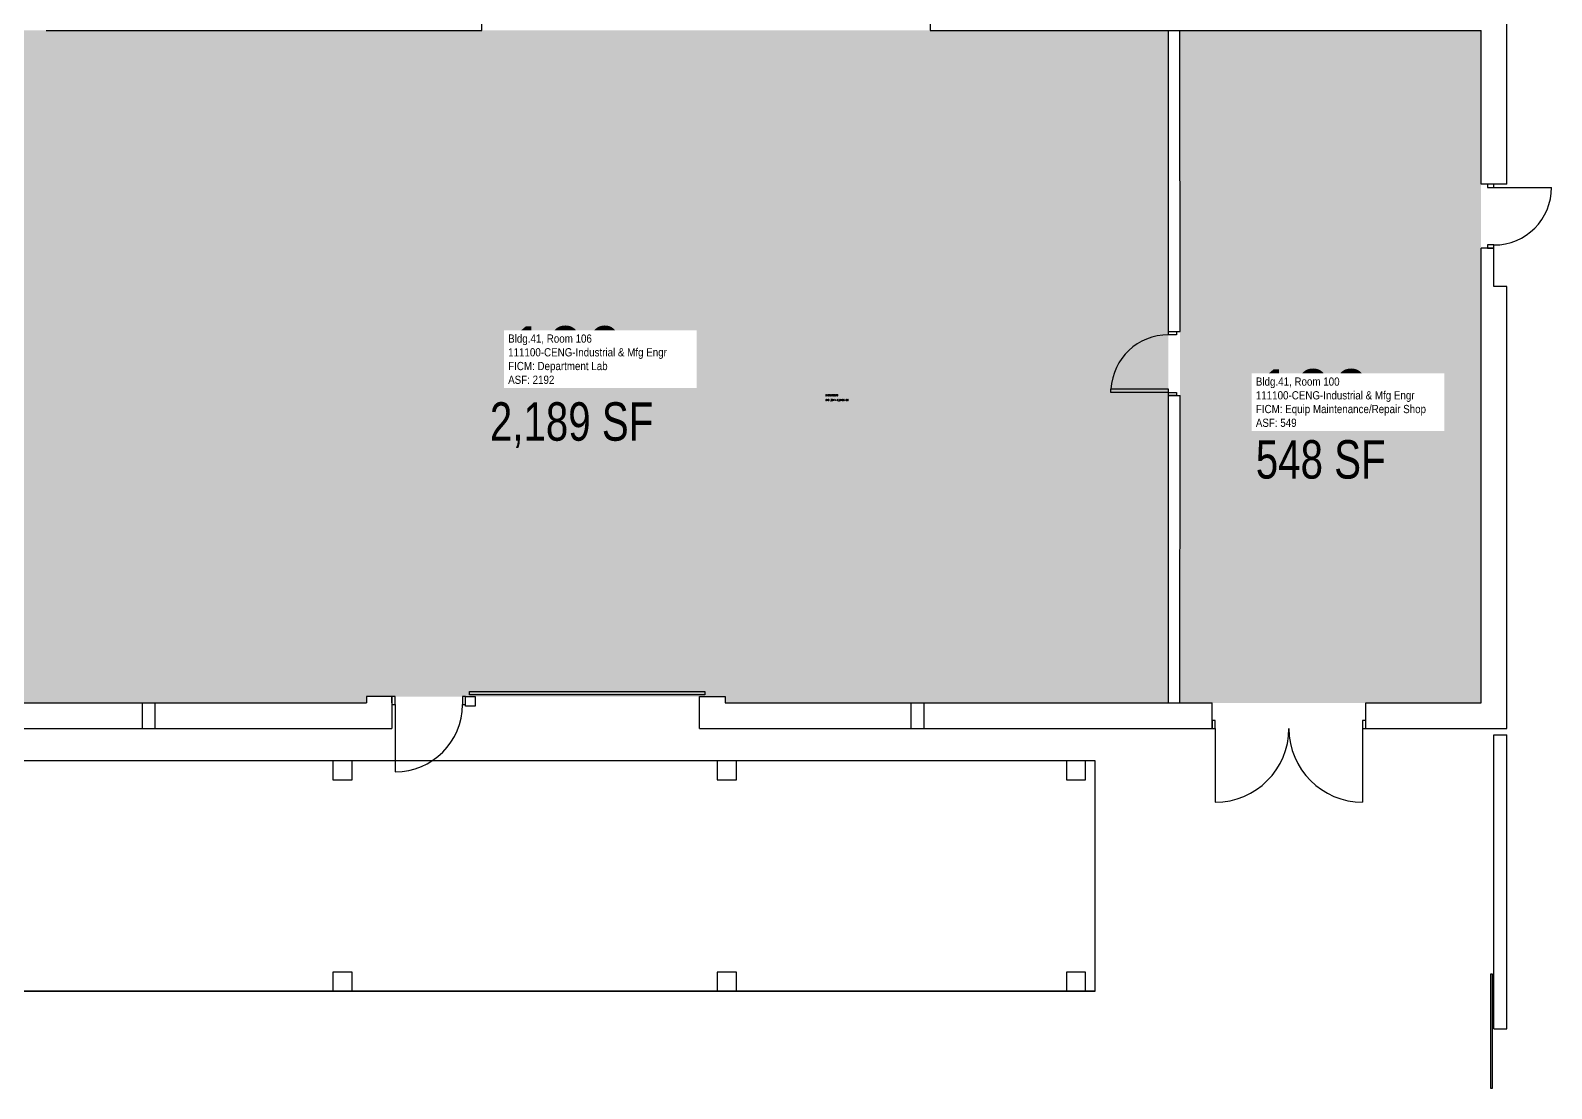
# Model space of a CAD drawing. Header units: inches. Extents: x -3087 to 2347, y -254 to 3466.
# Drawn here: x -906 to 44, y 1931 to 2592 of the extents above; entities that cross this region are included whole.
import ezdxf
from ezdxf.enums import TextEntityAlignment as Align

# ---------------------------------------------------------------- set-up
doc = ezdxf.new("R2010")
doc.units = ezdxf.units.IN
doc.header["$LTSCALE"] = 10
doc.header["$MEASUREMENT"] = 0
doc.linetypes.add('HIDDEN2', pattern=[0.1875, 0.125, -0.0625])
for name, color, linetype in [('A-DOOR', 2, 'CONTINUOUS'), ('A-IDEN-CNUM', 7, 'CONTINUOUS'), ('A-IDEN-RNUM', 7, 'CONTINUOUS'), ('A-IDEN-SNUM', 4, 'CONTINUOUS'), ('A-IDEN-VNUM', 4, 'CONTINUOUS'), ('A-SITE', 3, 'CONTINUOUS'), ('A-WALL', 5, 'CONTINUOUS'), ('AREA-TEXT', 3, 'CONTINUOUS'), ('Rooms-Category-Color', 7, 'CONTINUOUS'), ('Rooms-College-Color', 7, 'CONTINUOUS'), ('Rooms-Department-Color', 7, 'CONTINUOUS'), ('Rooms-Division-Color', 7, 'CONTINUOUS'), ('Rooms-Information', 7, 'CONTINUOUS')]:
    doc.layers.add(name, color=color, linetype=linetype)
doc.styles.add('AREA', font='arial.ttf', dxfattribs={"height": 24})
doc.styles.add('ROOMSNUMBER', font='TXT.SHX', dxfattribs={"height": 1})
doc.styles.add('ROOMVNUMBER', font='arial.ttf', dxfattribs={"width": 0.85, "height": 30})

msp = doc.modelspace()

# ---------------------------------------------------------------- hatches: boundary and pattern name
at = {"layer": 'Rooms-Category-Color', "true_color": 0xe3f498}
msp.add_hatch(color=61, dxfattribs=at).paths.add_polyline_path([(-948, 2592), (-948, 2172), (-696, 2172.01), (-696, 2176.01), (-472, 2176), (-472, 2172), (-195.25, 2172), (-195.25, 2592)])
at = {"layer": 'Rooms-Category-Color', "true_color": 0xe3c5e1}
msp.add_hatch(color=254, dxfattribs=at).paths.add_polyline_path([(-188, 2592), (0, 2592), (0, 2172), (-188, 2172)])
at = {"layer": 'Rooms-College-Color', "true_color": 0x99d7b2}
for points in [[(-948, 2592), (-948, 2172), (-696, 2172.01), (-696, 2176.01), (-472, 2176), (-472, 2172), (-195.25, 2172), (-195.25, 2592)], [(-188, 2592), (0, 2592), (0, 2172), (-188, 2172)]]:
    msp.add_hatch(color=253, dxfattribs=at).paths.add_polyline_path(points)
at = {"layer": 'Rooms-Department-Color', "true_color": 0x99d7b2}
for points in [[(-948, 2592), (-948, 2172), (-696, 2172.01), (-696, 2176.01), (-472, 2176), (-472, 2172), (-195.25, 2172), (-195.25, 2592)], [(-188, 2592), (0, 2592), (0, 2172), (-188, 2172)]]:
    msp.add_hatch(color=253, dxfattribs=at).paths.add_polyline_path(points)
at = {"layer": 'Rooms-Division-Color', "true_color": 0x99d7b2}
for points in [[(-948, 2592), (-948, 2172), (-696, 2172.01), (-696, 2176.01), (-472, 2176), (-472, 2172), (-195.25, 2172), (-195.25, 2592)], [(-188, 2592), (0, 2592), (0, 2172), (-188, 2172)]]:
    msp.add_hatch(color=253, dxfattribs=at).paths.add_polyline_path(points)

# ---------------------------------------------------------------- linework, layer by layer
at = {"layer": 'A-DOOR', "linetype": 'Continuous', "ltscale": 0.5}
for p, q in [((8, 2494), (44, 2494)), ((-678, 2171), (-678, 2129))]:
    msp.add_line(p, q, dxfattribs=at)
at = {"layer": 'A-DOOR'}
for p, q in [((-195.24, 2368.05), (-231.18, 2368.05)), ((-231.18, 2365.95), (-231.18, 2368.05)), ((-195.24, 2365.95), (-231.18, 2365.95)), ((-195.24, 2365.95), (-195.24, 2368.05))]:
    msp.add_line(p, q, dxfattribs=at)
at = {"layer": 'A-DOOR', "ltscale": 0.5}
for p, q in [((-166, 2156), (-166, 2110)), ((-74, 2156), (-74, 2110))]:
    msp.add_line(p, q, dxfattribs=at)
at = {"layer": 'A-DOOR', "linetype": 'Continuous', "ltscale": 0.5}
for points in [[(8, 2494), (8, 2496), (4, 2496), (4, 2494)], [(8, 2456), (8, 2458), (4, 2458), (4, 2456)], [(-680, 2171), (-678, 2171), (-678, 2176), (-680, 2176)], [(-636, 2171), (-634, 2171), (-634, 2176), (-636, 2176)], [(-484.59, 2177.04), (-631.59, 2177.04), (-631.59, 2179.04), (-484.59, 2179.04)]]:
    msp.add_lwpolyline(points, close=True, dxfattribs=at)
at = {"layer": 'A-DOOR'}
for points in [[(-190.23, 2403.95), (-190.23, 2401.95), (-195.23, 2401.95), (-195.23, 2403.95)], [(-190.24, 2365.95), (-190.24, 2363.95), (-195.24, 2363.95), (-195.24, 2365.95)]]:
    msp.add_lwpolyline(points, close=True, dxfattribs=at)
at = {"layer": 'A-DOOR', "ltscale": 0.5}
for points in [[(-166, 2156), (-166, 2161), (-168, 2161), (-168, 2156)], [(-72, 2156), (-72, 2161), (-74, 2161), (-74, 2156)]]:
    msp.add_lwpolyline(points, close=True, dxfattribs=at)
at = {"layer": 'A-DOOR', "linetype": 'Continuous'}
msp.add_lwpolyline([(7, 2002.9), (7, 1931.15), (6.03, 1931.15), (6.03, 2002.9)], close=True, dxfattribs=at)
at = {"layer": 'A-DOOR', "linetype": 'Continuous', "ltscale": 0.5}
for centre, radius in [((8, 2494), 36), ((-678, 2171), 42)]:
    msp.add_arc(centre, radius, 270, 0, dxfattribs=at)
at = {"layer": 'A-DOOR', "ltscale": 0.5}
for centre, start, end in [((-166, 2156), 270, 0), ((-74, 2156), 180, 270)]:
    msp.add_arc(centre, 46, start, end, dxfattribs=at)
at = {"layer": 'A-DOOR'}
msp.add_ellipse((-192.29, 2362.87), major_axis=(-27.65, 29.27), ratio=0.936254, start_param=-0.713966, end_param=0.713966, dxfattribs=at)
at = {"layer": 'A-SITE', "ltscale": 0.5}
msp.add_line((-240.93, 1991.89), (-2150.88, 1991.89), dxfattribs=at)
msp.add_lwpolyline([(-2150.88, 2135.89), (-2150.88, 1991.89), (-240.93, 1991.89), (-240.93, 2135.89)], close=True, dxfattribs=at)
at = {"layer": 'A-WALL', "ltscale": 0.5}
for p, q in [((16, 2496), (16, 2660)), ((-624, 2592), (-624, 2604)), ((-344, 2604), (-344, 2592)), ((-896, 2592), (-624, 2592)), ((-344, 2592), (0, 2592)), ((0, 2496), (0, 2592)), ((16, 2496), (0, 2496)), ((0, 2172), (0, 2456)), ((8, 2456), (0, 2456)), ((8, 2432), (8, 2456)), ((16, 2432), (8, 2432)), ((16, 2156), (16, 2432)), ((-952, 2172), (-696, 2172.01)), ((-472, 2172), (-168, 2172)), ((-168, 2156), (-168, 2172)), ((-72, 2156), (-72, 2172)), ((-72, 2172), (0, 2172)), ((-968, 2156), (-680, 2156)), ((-488, 2156), (-168, 2156)), ((-72, 2156), (16, 2156))]:
    msp.add_line(p, q, dxfattribs=at)
at = {"layer": 'A-WALL'}
for p, q in [((-195.23, 2403.95), (-195.25, 2592)), ((-187.98, 2403.95), (-188, 2592)), ((-195.23, 2403.95), (-187.98, 2403.95)), ((-195.25, 2172), (-195.24, 2363.95)), ((-195.24, 2363.95), (-187.99, 2363.95)), ((-188, 2172), (-187.99, 2363.95)), ((8, 1968.38), (8, 2152)), ((8, 2152), (16, 2152)), ((16, 1968.38), (16, 2152)), ((8, 1968.38), (16, 1968.38))]:
    msp.add_line(p, q, dxfattribs=at)
at = {"layer": 'A-WALL', "linetype": 'Continuous'}
for p, q in [((-680, 2176.01), (-696, 2176.01)), ((-696, 2176.01), (-696, 2172.01)), ((-680, 2172.01), (-680, 2176.01)), ((-488, 2172), (-488, 2176)), ((-488, 2176), (-472, 2176)), ((-472, 2176), (-472, 2172))]:
    msp.add_line(p, q, dxfattribs=at)
at = {"layer": 'A-WALL', "linetype": 'HIDDEN2', "ltscale": 0.25}
for p, q in [((-835.81, 2156), (-835.81, 2172)), ((-827.81, 2156), (-827.81, 2172)), ((-355.81, 2156), (-355.81, 2172)), ((-347.81, 2156), (-347.81, 2172))]:
    msp.add_line(p, q, dxfattribs=at)
at = {"layer": 'A-WALL', "linetype": 'Continuous', "ltscale": 0.5}
for p, q in [((-680, 2172.01), (-680, 2156)), ((-680, 2172), (-680, 2156)), ((-488, 2156), (-488, 2172))]:
    msp.add_line(p, q, dxfattribs=at)
msp.add_lwpolyline([(-628, 2176), (-628, 2170), (-634, 2170), (-634, 2176)], close=True, dxfattribs=at)
at = {"layer": 'A-WALL'}
for points in [[(-716.88, 2123.89), (-704.88, 2123.89), (-704.88, 2135.89), (-716.88, 2135.89)], [(-476.88, 2123.89), (-464.88, 2123.89), (-464.88, 2135.89), (-476.88, 2135.89)], [(-258.93, 2123.89), (-246.93, 2123.89), (-246.93, 2135.89), (-258.93, 2135.89)], [(-716.88, 1991.89), (-704.88, 1991.89), (-704.88, 2003.89), (-716.88, 2003.89)], [(-476.88, 1991.89), (-464.88, 1991.89), (-464.88, 2003.89), (-476.88, 2003.89)], [(-258.93, 1991.89), (-246.93, 1991.89), (-246.93, 2003.89), (-258.93, 2003.89)]]:
    msp.add_lwpolyline(points, close=True, dxfattribs=at)

# ---------------------------------------------------------------- texts
at = {"layer": 'A-IDEN-CNUM', "style": 'ROOMSNUMBER', "width": 0.85}
for s, p in [('CAD #041-0_0106-00', (-409.27, 2360.64)), ('CAD #041-0_0100-00', (-60.33, 2354.83))]:
    msp.add_text(s, height=1, rotation=360, dxfattribs=at).set_placement(p)
at = {"layer": 'A-IDEN-RNUM', "style": 'ROOMSNUMBER', "width": 0.85}
for s, p in [('0106-00', (-409.27, 2363.64)), ('0100-00', (-60.33, 2357.83))]:
    msp.add_text(s, height=1, rotation=360, dxfattribs=at).set_placement(p)
at = {"layer": 'A-IDEN-SNUM', "style": 'ROOMSNUMBER', "width": 0.85}
for s, p in [('0410010600', (-409.27, 2363.64)), ('0410010000', (-60.33, 2357.83))]:
    msp.add_text(s, height=1, rotation=360, dxfattribs=at).set_placement(p)
at = {"layer": 'A-IDEN-VNUM', "style": 'ROOMVNUMBER', "width": 0.85}
for s, p in [('106', (-571.81, 2389.19)), ('100', (-104.97, 2362.33))]:
    msp.add_text(s, height=36, rotation=360, dxfattribs=at).set_placement(p, align=Align.MIDDLE_CENTER)
at = {"layer": 'AREA-TEXT', "style": 'AREA', "width": 0.75}
for s, p in [('2,189 SF', (-567.86, 2347.77)), ('548 SF', (-100.14, 2324.1))]:
    msp.add_text(s, height=24, dxfattribs=at).set_placement(p, align=Align.MIDDLE_CENTER)

# ---------------------------------------------------------------- next in the draw order: texts
at = {"layer": 'Rooms-Information', "width": 115.2, "attachment_point": 7, "rotation": 360, "style": 'ROOMVNUMBER', "bg_fill": 3, "box_fill_scale": 1.5, "bg_fill_color": 256, "bg_fill_true_color": 13158600, "bg_fill_transparency": 0}
for s, insert, char_height in [('Bldg.41, Room 106^M^J111100-CENG-Industrial & Mfg Engr^M^JFICM: Department Lab^M^JASF: 2192', (-607.47, 2371.19), 5.1429), ('Bldg.41, Room 100^M^J111100-CENG-Industrial & Mfg Engr^M^JFICM: Equip Maintenance/Repair Shop^M^JASF: 549', (-140.64, 2344.33), 5.14286)]:
    msp.add_mtext(s, dxfattribs=dict(at, insert=insert, char_height=char_height))

doc.saveas('drawing.dxf')
